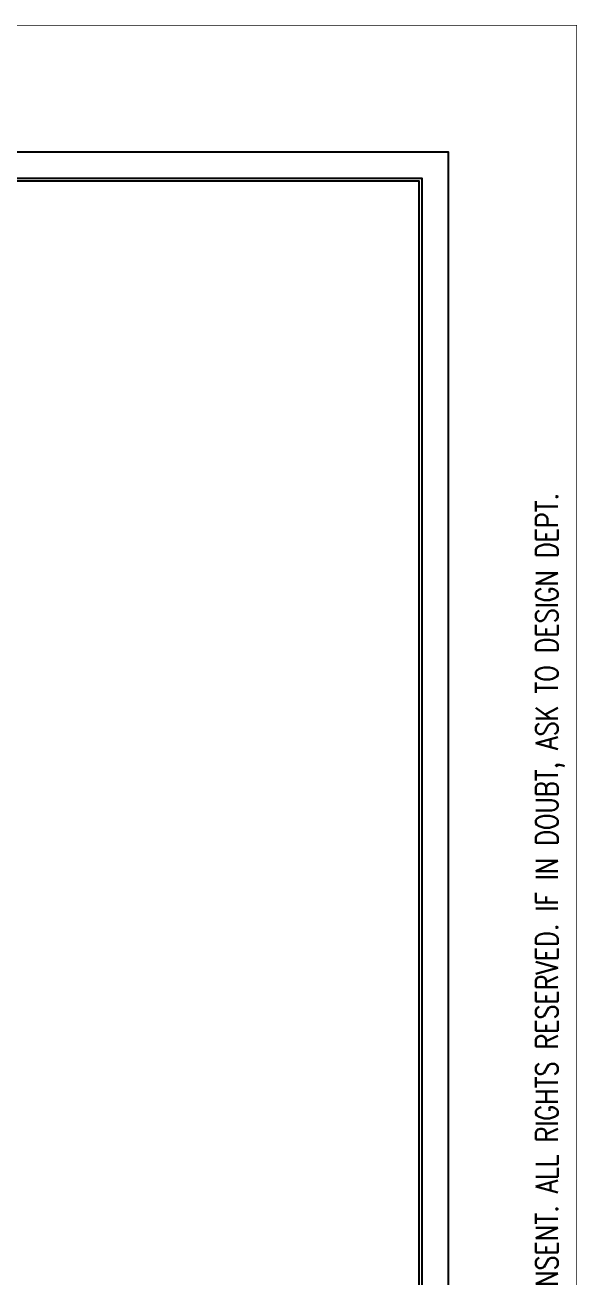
# Model space of a CAD drawing. Header units: millimetres. Extents: x -5 to 1510635, y -6 to 71285.
# Drawn here: x 1472157 to 1482635, y 23760 to 47525 of the extents above; entities that cross this region are included whole.
import ezdxf

# ---------------------------------------------------------------- set-up
doc = ezdxf.new("R2010")
doc.units = ezdxf.units.MM
doc.header["$LTSCALE"] = 1000
for name, color, linetype in [('MP-2', 42, 'Continuous'), ('MP-7', 7, 'Continuous'), ('MP-8', 8, 'Continuous')]:
    doc.layers.add(name, color=color, linetype=linetype)
doc.styles.add('ROMANS', font='ROMANS.shx')

msp = doc.modelspace()

# ---------------------------------------------------------------- linework, layer by layer
at = {"layer": 'MP-2', "const_width": 10}
msp.add_lwpolyline([(1482630, 0), (1415430, 0), (1415430, 47520), (1482630, 47520)], close=True, dxfattribs=at)
at = {"layer": 'MP-7'}
for points in [[(1417870, 45120), (1480190, 45120), (1480190, 2400), (1417870, 2400)], [(1479691.091, 2898.909), (1418368.909, 2898.909), (1418368.909, 44621.091), (1479691.091, 44621.091)], [(1418424.343, 44565.657), (1479635.657, 44565.657), (1479635.657, 2954.343), (1418424.343, 2954.343)]]:
    msp.add_lwpolyline(points, close=True, dxfattribs=at)

# ---------------------------------------------------------------- texts
at = {"layer": 'MP-8', "style": 'ROMANS', "width": 0.8}
msp.add_text('THIS DWG IS THE PROPERTY OF MPSYSTEM SO PROHIBITED COPYING OR USING WITHOUT PRIOR CONSENT. ALL RIGHTS RESERVED. IF IN DOUBT, ASK TO DESIGN DEPT.', height=414.72, rotation=90, dxfattribs=at).set_placement((1482270.322, 1418.077))

doc.saveas('drawing.dxf')
